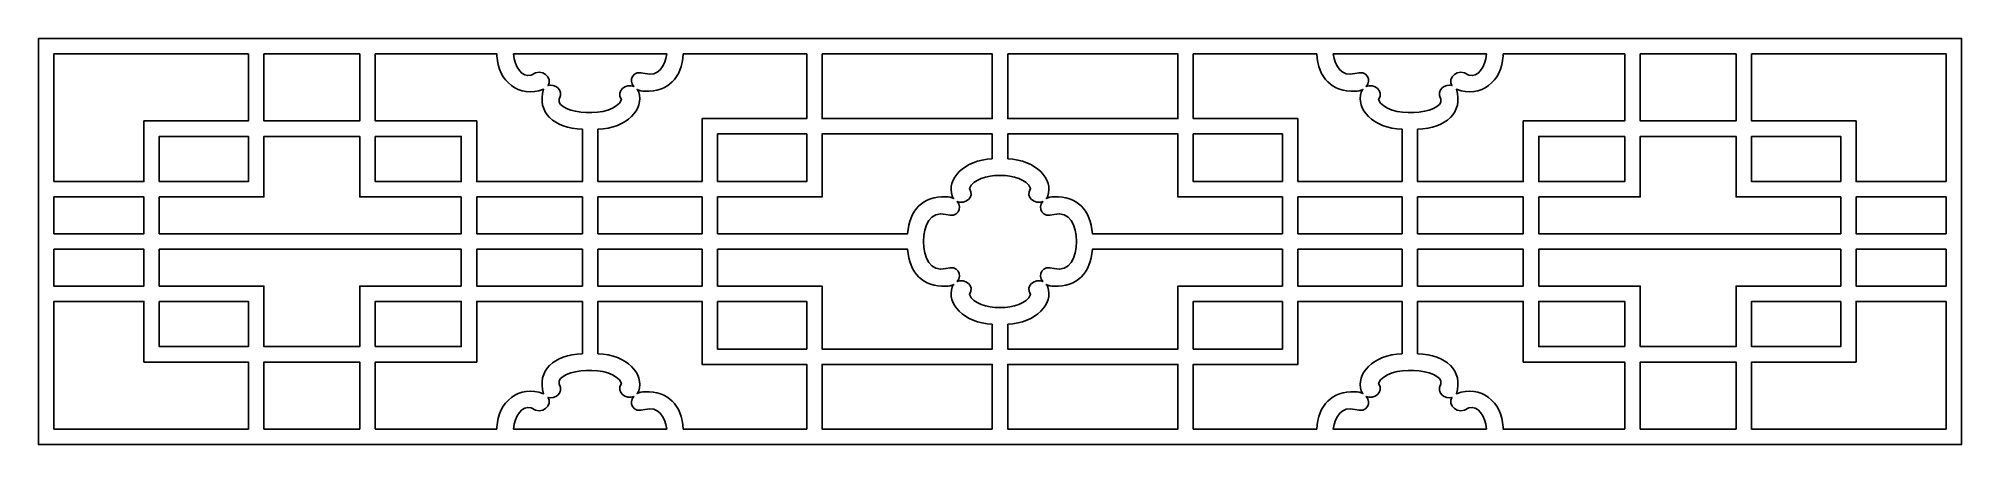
# Model space of a CAD drawing. Header units: centimetres. Extents: x -19.6 to 14.8, y 4.3 to 11.5.
import ezdxf

# ---------------------------------------------------------------- set-up
doc = ezdxf.new("R2010")
doc.units = ezdxf.units.CM
doc.header["$MEASUREMENT"] = 0
doc.layers.add('layer 1', color=7, linetype='Continuous')

msp = doc.modelspace()

# ---------------------------------------------------------------- linework, layer by layer
at = {"layer": 'layer 1', "color": 242}
for points, knots in [([(-19.58978, 11.54869), (-19.58978, 11.54869), (14.75884, 11.54869), (14.75884, 11.54869), (14.75884, 11.54869), (14.75884, 11.54869), (14.75884, 4.29323), (14.75884, 4.29323), (14.75884, 4.29323), (14.75884, 4.29323), (-19.58978, 4.29323), (-19.58978, 4.29323), (-19.58978, 4.29323), (-19.58978, 4.29323), (-19.58978, 11.54869), (-19.58978, 11.54869)], [0, 0, 0, 0, 0.2, 0.2, 0.2, 0.2, 0.4, 0.4, 0.4, 0.4, 0.6, 0.6, 0.6, 0.6, 1, 1, 1, 1]), ([(-19.31425, 8.99175), (-19.31425, 8.99175), (-17.70684, 8.99175), (-17.70684, 8.99175), (-17.70684, 8.99175), (-17.70684, 8.99175), (-17.70684, 10.07442), (-17.70684, 10.07442), (-17.70684, 10.07442), (-17.70684, 10.07442), (-15.83892, 10.07442), (-15.83892, 10.07442), (-15.83892, 10.07442), (-15.83892, 10.07442), (-15.83892, 11.27317), (-15.83892, 11.27317), (-15.83892, 11.27317), (-15.83892, 11.27317), (-19.31425, 11.27317), (-19.31425, 11.27317), (-19.31425, 11.27317), (-19.31425, 11.27317), (-19.31425, 8.99175), (-19.31425, 8.99175)], [0, 0, 0, 0, 0.14285714, 0.14285714, 0.14285714, 0.14285714, 0.28571429, 0.28571429, 0.28571429, 0.28571429, 0.42857143, 0.42857143, 0.42857143, 0.42857143, 0.57142857, 0.57142857, 0.57142857, 0.57142857, 0.71428571, 0.71428571, 0.71428571, 0.71428571, 1, 1, 1, 1]), ([(-15.5634, 11.27317), (-15.5634, 11.27317), (-15.5634, 10.07442), (-15.5634, 10.07442), (-15.5634, 10.07442), (-15.5634, 10.07442), (-13.85073, 10.07442), (-13.85073, 10.07442), (-13.85073, 10.07442), (-13.85073, 10.07442), (-13.85073, 11.27317), (-13.85073, 11.27317), (-13.85073, 11.27317), (-13.85073, 11.27317), (-15.5634, 11.27317), (-15.5634, 11.27317)], [0, 0, 0, 0, 0.2, 0.2, 0.2, 0.2, 0.4, 0.4, 0.4, 0.4, 0.6, 0.6, 0.6, 0.6, 1, 1, 1, 1]), ([(-13.57521, 11.27317), (-13.57521, 11.27317), (-13.57521, 10.07442), (-13.57521, 10.07442), (-13.57521, 10.07442), (-13.57521, 10.07442), (-11.76184, 10.07442), (-11.76184, 10.07442), (-11.76184, 10.07442), (-11.76184, 10.07442), (-11.76184, 8.99175), (-11.76184, 8.99175), (-11.76184, 8.99175), (-11.76184, 8.99175), (-9.87361, 8.99175), (-9.87361, 8.99175), (-9.87361, 8.99175), (-9.87361, 8.99175), (-9.87361, 9.92557), (-9.87361, 9.92557), (-9.87361, 9.92557), (-9.87361, 9.92557), (-9.87866, 9.92557), (-9.87866, 9.92557), (-9.87866, 9.92557), (-10.38105, 9.94135), (-10.69407, 10.23108), (-10.56858, 10.63986), (-10.56858, 10.63986), (-11.00707, 10.47284), (-11.38421, 10.78653), (-11.40093, 11.23872), (-11.40093, 11.23872), (-11.40093, 11.23872), (-11.40093, 11.27317), (-11.40093, 11.27317), (-11.40093, 11.27317), (-11.40093, 11.27317), (-13.57521, 11.27317), (-13.57521, 11.27317)], [0, 0, 0, 0, 0.09090909, 0.09090909, 0.09090909, 0.09090909, 0.18181818, 0.18181818, 0.18181818, 0.18181818, 0.27272727, 0.27272727, 0.27272727, 0.27272727, 0.36363636, 0.36363636, 0.36363636, 0.36363636, 0.45454545, 0.45454545, 0.45454545, 0.45454545, 0.54545455, 0.54545455, 0.54545455, 0.54545455, 0.63636364, 0.63636364, 0.63636364, 0.63636364, 0.72727273, 0.72727273, 0.72727273, 0.72727273, 0.81818182, 0.81818182, 0.81818182, 0.81818182, 1, 1, 1, 1]), ([(-11.10574, 11.27317), (-11.07433, 11.03801), (-10.95976, 10.83882), (-10.78712, 10.89291), (-10.78712, 10.89291), (-10.58913, 11.03789), (-10.40258, 10.83815), (-10.48696, 10.7061), (-10.48696, 10.7061), (-10.37396, 10.73336), (-10.19958, 10.6535), (-10.29072, 10.46159), (-10.29072, 10.46159), (-10.33962, 10.19184), (-9.32262, 10.09919), (-9.17693, 10.45549), (-9.17693, 10.45549), (-9.28301, 10.61692), (-9.09285, 10.75088), (-8.95806, 10.68765), (-8.95806, 10.68765), (-9.05676, 10.80405), (-8.97596, 10.99372), (-8.75359, 10.92096), (-8.75359, 10.92096), (-8.51969, 10.85965), (-8.39854, 11.04537), (-8.36622, 11.27317), (-8.36622, 11.27317), (-8.36622, 11.27317), (-11.10574, 11.27317), (-11.10574, 11.27317)], [0, 0, 0, 0, 0.11111111, 0.11111111, 0.11111111, 0.11111111, 0.22222222, 0.22222222, 0.22222222, 0.22222222, 0.33333333, 0.33333333, 0.33333333, 0.33333333, 0.44444444, 0.44444444, 0.44444444, 0.44444444, 0.55555556, 0.55555556, 0.55555556, 0.55555556, 0.66666667, 0.66666667, 0.66666667, 0.66666667, 0.77777778, 0.77777778, 0.77777778, 0.77777778, 1, 1, 1, 1]), ([(-8.07171, 11.27317), (-8.09483, 10.83669), (-8.35134, 10.59468), (-8.75359, 10.60465), (-8.75359, 10.60465), (-8.81217, 10.60596), (-8.85979, 10.61887), (-8.89699, 10.63891), (-8.89699, 10.63891), (-8.88597, 10.62512), (-8.87615, 10.60895), (-8.86796, 10.59014), (-8.86796, 10.59014), (-8.7642, 10.29593), (-9.07555, 9.94114), (-9.59808, 9.92575), (-9.59808, 9.92575), (-9.59808, 9.92575), (-9.59808, 8.99175), (-9.59808, 8.99175), (-9.59808, 8.99175), (-9.59808, 8.99175), (-7.7363, 8.99175), (-7.7363, 8.99175), (-7.7363, 8.99175), (-7.7363, 8.99175), (-7.7363, 10.11832), (-7.7363, 10.11832), (-7.7363, 10.11832), (-7.7363, 10.11832), (-5.86838, 10.11832), (-5.86838, 10.11832), (-5.86838, 10.11832), (-5.86838, 10.11832), (-5.86838, 11.27317), (-5.86838, 11.27317), (-5.86838, 11.27317), (-5.86838, 11.27317), (-8.07171, 11.27317), (-8.07171, 11.27317)], [0, 0, 0, 0, 0.09090909, 0.09090909, 0.09090909, 0.09090909, 0.18181818, 0.18181818, 0.18181818, 0.18181818, 0.27272727, 0.27272727, 0.27272727, 0.27272727, 0.36363636, 0.36363636, 0.36363636, 0.36363636, 0.45454545, 0.45454545, 0.45454545, 0.45454545, 0.54545455, 0.54545455, 0.54545455, 0.54545455, 0.63636364, 0.63636364, 0.63636364, 0.63636364, 0.72727273, 0.72727273, 0.72727273, 0.72727273, 0.81818182, 0.81818182, 0.81818182, 0.81818182, 1, 1, 1, 1]), ([(-5.59286, 11.27317), (-5.59286, 11.27317), (-5.59286, 10.11832), (-5.59286, 10.11832), (-5.59286, 10.11832), (-5.59286, 10.11832), (-2.55323, 10.11832), (-2.55323, 10.11832), (-2.55323, 10.11832), (-2.55323, 10.11832), (-2.55323, 11.27317), (-2.55323, 11.27317), (-2.55323, 11.27317), (-2.55323, 11.27317), (-5.59286, 11.27317), (-5.59286, 11.27317)], [0, 0, 0, 0, 0.2, 0.2, 0.2, 0.2, 0.4, 0.4, 0.4, 0.4, 0.6, 0.6, 0.6, 0.6, 1, 1, 1, 1]), ([(-2.2777, 11.27317), (-2.2777, 11.27317), (-2.2777, 10.11832), (-2.2777, 10.11832), (-2.2777, 10.11832), (-2.2777, 10.11832), (0.76193, 10.11832), (0.76193, 10.11832), (0.76193, 10.11832), (0.76193, 10.11832), (0.76193, 11.27317), (0.76193, 11.27317), (0.76193, 11.27317), (0.76193, 11.27317), (-2.2777, 11.27317), (-2.2777, 11.27317)], [0, 0, 0, 0, 0.2, 0.2, 0.2, 0.2, 0.4, 0.4, 0.4, 0.4, 0.6, 0.6, 0.6, 0.6, 1, 1, 1, 1]), ([(1.03745, 11.27317), (1.03745, 11.27317), (1.03745, 10.11832), (1.03745, 10.11832), (1.03745, 10.11832), (1.03745, 10.11832), (2.90537, 10.11832), (2.90537, 10.11832), (2.90537, 10.11832), (2.90537, 10.11832), (2.90537, 8.99175), (2.90537, 8.99175), (2.90537, 8.99175), (2.90537, 8.99175), (4.76715, 8.99175), (4.76715, 8.99175), (4.76715, 8.99175), (4.76715, 8.99175), (4.76715, 9.92575), (4.76715, 9.92575), (4.76715, 9.92575), (4.24462, 9.94114), (3.93326, 10.29593), (4.03702, 10.59014), (4.03702, 10.59014), (4.04522, 10.60895), (4.05504, 10.62512), (4.06606, 10.63891), (4.06606, 10.63891), (4.02886, 10.61887), (3.98124, 10.60596), (3.92266, 10.60465), (3.92266, 10.60465), (3.52041, 10.59468), (3.26389, 10.83669), (3.24077, 11.27317), (3.24077, 11.27317), (3.24077, 11.27317), (1.03745, 11.27317), (1.03745, 11.27317)], [0, 0, 0, 0, 0.09090909, 0.09090909, 0.09090909, 0.09090909, 0.18181818, 0.18181818, 0.18181818, 0.18181818, 0.27272727, 0.27272727, 0.27272727, 0.27272727, 0.36363636, 0.36363636, 0.36363636, 0.36363636, 0.45454545, 0.45454545, 0.45454545, 0.45454545, 0.54545455, 0.54545455, 0.54545455, 0.54545455, 0.63636364, 0.63636364, 0.63636364, 0.63636364, 0.72727273, 0.72727273, 0.72727273, 0.72727273, 0.81818182, 0.81818182, 0.81818182, 0.81818182, 1, 1, 1, 1]), ([(3.53528, 11.27317), (3.5676, 11.04537), (3.68876, 10.85965), (3.92266, 10.92096), (3.92266, 10.92096), (4.14503, 10.99372), (4.22583, 10.80405), (4.12713, 10.68765), (4.12713, 10.68765), (4.26192, 10.75088), (4.45207, 10.61692), (4.346, 10.45549), (4.346, 10.45549), (4.49168, 10.09919), (5.50869, 10.19184), (5.45979, 10.46159), (5.45979, 10.46159), (5.36865, 10.6535), (5.54303, 10.73336), (5.65602, 10.7061), (5.65602, 10.7061), (5.57165, 10.83815), (5.7582, 11.03789), (5.95619, 10.89291), (5.95619, 10.89291), (6.12883, 10.83882), (6.24339, 11.03801), (6.2748, 11.27317), (6.2748, 11.27317), (6.2748, 11.27317), (3.53528, 11.27317), (3.53528, 11.27317)], [0, 0, 0, 0, 0.11111111, 0.11111111, 0.11111111, 0.11111111, 0.22222222, 0.22222222, 0.22222222, 0.22222222, 0.33333333, 0.33333333, 0.33333333, 0.33333333, 0.44444444, 0.44444444, 0.44444444, 0.44444444, 0.55555556, 0.55555556, 0.55555556, 0.55555556, 0.66666667, 0.66666667, 0.66666667, 0.66666667, 0.77777778, 0.77777778, 0.77777778, 0.77777778, 1, 1, 1, 1]), ([(6.57, 11.27317), (6.57, 11.27317), (6.57, 11.23872), (6.57, 11.23872), (6.57, 11.23872), (6.55327, 10.78653), (6.17613, 10.47284), (5.73765, 10.63986), (5.73765, 10.63986), (5.86313, 10.23108), (5.55012, 9.94135), (5.04773, 9.92557), (5.04773, 9.92557), (5.04773, 9.92557), (5.04268, 9.92557), (5.04268, 9.92557), (5.04268, 9.92557), (5.04268, 9.92557), (5.04268, 8.99175), (5.04268, 8.99175), (5.04268, 8.99175), (5.04268, 8.99175), (6.9309, 8.99175), (6.9309, 8.99175), (6.9309, 8.99175), (6.9309, 8.99175), (6.9309, 10.07442), (6.9309, 10.07442), (6.9309, 10.07442), (6.9309, 10.07442), (8.74427, 10.07442), (8.74427, 10.07442), (8.74427, 10.07442), (8.74427, 10.07442), (8.74427, 11.27317), (8.74427, 11.27317), (8.74427, 11.27317), (8.74427, 11.27317), (6.57, 11.27317), (6.57, 11.27317)], [0, 0, 0, 0, 0.09090909, 0.09090909, 0.09090909, 0.09090909, 0.18181818, 0.18181818, 0.18181818, 0.18181818, 0.27272727, 0.27272727, 0.27272727, 0.27272727, 0.36363636, 0.36363636, 0.36363636, 0.36363636, 0.45454545, 0.45454545, 0.45454545, 0.45454545, 0.54545455, 0.54545455, 0.54545455, 0.54545455, 0.63636364, 0.63636364, 0.63636364, 0.63636364, 0.72727273, 0.72727273, 0.72727273, 0.72727273, 0.81818182, 0.81818182, 0.81818182, 0.81818182, 1, 1, 1, 1]), ([(9.0198, 11.27317), (9.0198, 11.27317), (9.0198, 10.07442), (9.0198, 10.07442), (9.0198, 10.07442), (9.0198, 10.07442), (10.73247, 10.07442), (10.73247, 10.07442), (10.73247, 10.07442), (10.73247, 10.07442), (10.73247, 11.27317), (10.73247, 11.27317), (10.73247, 11.27317), (10.73247, 11.27317), (9.0198, 11.27317), (9.0198, 11.27317)], [0, 0, 0, 0, 0.2, 0.2, 0.2, 0.2, 0.4, 0.4, 0.4, 0.4, 0.6, 0.6, 0.6, 0.6, 1, 1, 1, 1]), ([(11.00799, 11.27317), (11.00799, 11.27317), (11.00799, 10.07442), (11.00799, 10.07442), (11.00799, 10.07442), (11.00799, 10.07442), (12.87591, 10.07442), (12.87591, 10.07442), (12.87591, 10.07442), (12.87591, 10.07442), (12.87591, 8.99175), (12.87591, 8.99175), (12.87591, 8.99175), (12.87591, 8.99175), (14.48332, 8.99175), (14.48332, 8.99175), (14.48332, 8.99175), (14.48332, 8.99175), (14.48332, 11.27317), (14.48332, 11.27317), (14.48332, 11.27317), (14.48332, 11.27317), (11.00799, 11.27317), (11.00799, 11.27317)], [0, 0, 0, 0, 0.14285714, 0.14285714, 0.14285714, 0.14285714, 0.28571429, 0.28571429, 0.28571429, 0.28571429, 0.42857143, 0.42857143, 0.42857143, 0.42857143, 0.57142857, 0.57142857, 0.57142857, 0.57142857, 0.71428571, 0.71428571, 0.71428571, 0.71428571, 1, 1, 1, 1]), ([(-12.03736, 8.71623), (-12.03736, 8.71623), (-13.85073, 8.71623), (-13.85073, 8.71623), (-13.85073, 8.71623), (-13.85073, 8.71623), (-13.85073, 9.7989), (-13.85073, 9.7989), (-13.85073, 9.7989), (-13.85073, 9.7989), (-15.5634, 9.7989), (-15.5634, 9.7989), (-15.5634, 9.7989), (-15.5634, 9.7989), (-15.5634, 8.71623), (-15.5634, 8.71623), (-15.5634, 8.71623), (-15.5634, 8.71623), (-17.43132, 8.71623), (-17.43132, 8.71623), (-17.43132, 8.71623), (-17.43132, 8.71623), (-17.43132, 8.05872), (-17.43132, 8.05872), (-17.43132, 8.05872), (-17.43132, 8.05872), (-12.03736, 8.05872), (-12.03736, 8.05872), (-12.03736, 8.05872), (-12.03736, 8.05872), (-12.03736, 8.71623), (-12.03736, 8.71623)], [0, 0, 0, 0, 0.11111111, 0.11111111, 0.11111111, 0.11111111, 0.22222222, 0.22222222, 0.22222222, 0.22222222, 0.33333333, 0.33333333, 0.33333333, 0.33333333, 0.44444444, 0.44444444, 0.44444444, 0.44444444, 0.55555556, 0.55555556, 0.55555556, 0.55555556, 0.66666667, 0.66666667, 0.66666667, 0.66666667, 0.77777778, 0.77777778, 0.77777778, 0.77777778, 1, 1, 1, 1]), ([(-17.43132, 8.99175), (-17.43132, 8.99175), (-15.83892, 8.99175), (-15.83892, 8.99175), (-15.83892, 8.99175), (-15.83892, 8.99175), (-15.83892, 9.7989), (-15.83892, 9.7989), (-15.83892, 9.7989), (-15.83892, 9.7989), (-17.43132, 9.7989), (-17.43132, 9.7989), (-17.43132, 9.7989), (-17.43132, 9.7989), (-17.43132, 8.99175), (-17.43132, 8.99175)], [0, 0, 0, 0, 0.2, 0.2, 0.2, 0.2, 0.4, 0.4, 0.4, 0.4, 0.6, 0.6, 0.6, 0.6, 1, 1, 1, 1]), ([(-13.57521, 9.7989), (-13.57521, 9.7989), (-13.57521, 8.99175), (-13.57521, 8.99175), (-13.57521, 8.99175), (-13.57521, 8.99175), (-12.03736, 8.99175), (-12.03736, 8.99175), (-12.03736, 8.99175), (-12.03736, 8.99175), (-12.03736, 9.7989), (-12.03736, 9.7989), (-12.03736, 9.7989), (-12.03736, 9.7989), (-13.57521, 9.7989), (-13.57521, 9.7989)], [0, 0, 0, 0, 0.2, 0.2, 0.2, 0.2, 0.4, 0.4, 0.4, 0.4, 0.6, 0.6, 0.6, 0.6, 1, 1, 1, 1]), ([(-2.55323, 9.39913), (-2.55323, 9.39913), (-2.55323, 9.84279), (-2.55323, 9.84279), (-2.55323, 9.84279), (-2.55323, 9.84279), (-5.59286, 9.84279), (-5.59286, 9.84279), (-5.59286, 9.84279), (-5.59286, 9.84279), (-5.59286, 8.71623), (-5.59286, 8.71623), (-5.59286, 8.71623), (-5.59286, 8.71623), (-7.46078, 8.71623), (-7.46078, 8.71623), (-7.46078, 8.71623), (-7.46078, 8.71623), (-7.46078, 8.05872), (-7.46078, 8.05872), (-7.46078, 8.05872), (-7.46078, 8.05872), (-4.06553, 8.05872), (-4.06553, 8.05872), (-4.06553, 8.05872), (-4.0402, 8.49106), (-3.78427, 8.73064), (-3.38405, 8.72071), (-3.38405, 8.72071), (-3.32547, 8.71941), (-3.27785, 8.70648), (-3.24064, 8.68645), (-3.24064, 8.68645), (-3.25166, 8.70025), (-3.26148, 8.71642), (-3.26968, 8.73522), (-3.26968, 8.73522), (-3.37253, 9.02687), (-3.0675, 9.37801), (-2.55323, 9.39913)], [0, 0, 0, 0, 0.09090909, 0.09090909, 0.09090909, 0.09090909, 0.18181818, 0.18181818, 0.18181818, 0.18181818, 0.27272727, 0.27272727, 0.27272727, 0.27272727, 0.36363636, 0.36363636, 0.36363636, 0.36363636, 0.45454545, 0.45454545, 0.45454545, 0.45454545, 0.54545455, 0.54545455, 0.54545455, 0.54545455, 0.63636364, 0.63636364, 0.63636364, 0.63636364, 0.72727273, 0.72727273, 0.72727273, 0.72727273, 0.81818182, 0.81818182, 0.81818182, 0.81818182, 1, 1, 1, 1]), ([(-7.46078, 8.99175), (-7.46078, 8.99175), (-5.86838, 8.99175), (-5.86838, 8.99175), (-5.86838, 8.99175), (-5.86838, 8.99175), (-5.86838, 9.84279), (-5.86838, 9.84279), (-5.86838, 9.84279), (-5.86838, 9.84279), (-7.46078, 9.84279), (-7.46078, 9.84279), (-7.46078, 9.84279), (-7.46078, 9.84279), (-7.46078, 8.99175), (-7.46078, 8.99175)], [0, 0, 0, 0, 0.2, 0.2, 0.2, 0.2, 0.4, 0.4, 0.4, 0.4, 0.6, 0.6, 0.6, 0.6, 1, 1, 1, 1]), ([(-2.2777, 9.39913), (-2.2777, 9.39913), (-2.2777, 9.84279), (-2.2777, 9.84279), (-2.2777, 9.84279), (-2.2777, 9.84279), (0.76193, 9.84279), (0.76193, 9.84279), (0.76193, 9.84279), (0.76193, 9.84279), (0.76193, 8.71623), (0.76193, 8.71623), (0.76193, 8.71623), (0.76193, 8.71623), (2.62984, 8.71623), (2.62984, 8.71623), (2.62984, 8.71623), (2.62984, 8.71623), (2.62984, 8.05872), (2.62984, 8.05872), (2.62984, 8.05872), (2.62984, 8.05872), (-0.7654, 8.05872), (-0.7654, 8.05872), (-0.7654, 8.05872), (-0.79074, 8.49106), (-1.04666, 8.73064), (-1.44689, 8.72071), (-1.44689, 8.72071), (-1.50547, 8.71941), (-1.55308, 8.70648), (-1.59029, 8.68645), (-1.59029, 8.68645), (-1.57928, 8.70025), (-1.56945, 8.71642), (-1.56125, 8.73522), (-1.56125, 8.73522), (-1.4584, 9.02687), (-1.76343, 9.37801), (-2.2777, 9.39913)], [0, 0, 0, 0, 0.09090909, 0.09090909, 0.09090909, 0.09090909, 0.18181818, 0.18181818, 0.18181818, 0.18181818, 0.27272727, 0.27272727, 0.27272727, 0.27272727, 0.36363636, 0.36363636, 0.36363636, 0.36363636, 0.45454545, 0.45454545, 0.45454545, 0.45454545, 0.54545455, 0.54545455, 0.54545455, 0.54545455, 0.63636364, 0.63636364, 0.63636364, 0.63636364, 0.72727273, 0.72727273, 0.72727273, 0.72727273, 0.81818182, 0.81818182, 0.81818182, 0.81818182, 1, 1, 1, 1]), ([(2.62984, 8.99175), (2.62984, 8.99175), (1.03745, 8.99175), (1.03745, 8.99175), (1.03745, 8.99175), (1.03745, 8.99175), (1.03745, 9.84279), (1.03745, 9.84279), (1.03745, 9.84279), (1.03745, 9.84279), (2.62984, 9.84279), (2.62984, 9.84279), (2.62984, 9.84279), (2.62984, 9.84279), (2.62984, 8.99175), (2.62984, 8.99175)], [0, 0, 0, 0, 0.2, 0.2, 0.2, 0.2, 0.4, 0.4, 0.4, 0.4, 0.6, 0.6, 0.6, 0.6, 1, 1, 1, 1]), ([(7.20643, 8.71623), (7.20643, 8.71623), (9.0198, 8.71623), (9.0198, 8.71623), (9.0198, 8.71623), (9.0198, 8.71623), (9.0198, 9.7989), (9.0198, 9.7989), (9.0198, 9.7989), (9.0198, 9.7989), (10.73247, 9.7989), (10.73247, 9.7989), (10.73247, 9.7989), (10.73247, 9.7989), (10.73247, 8.71623), (10.73247, 8.71623), (10.73247, 8.71623), (10.73247, 8.71623), (12.60039, 8.71623), (12.60039, 8.71623), (12.60039, 8.71623), (12.60039, 8.71623), (12.60039, 8.05872), (12.60039, 8.05872), (12.60039, 8.05872), (12.60039, 8.05872), (7.20643, 8.05872), (7.20643, 8.05872), (7.20643, 8.05872), (7.20643, 8.05872), (7.20643, 8.71623), (7.20643, 8.71623)], [0, 0, 0, 0, 0.11111111, 0.11111111, 0.11111111, 0.11111111, 0.22222222, 0.22222222, 0.22222222, 0.22222222, 0.33333333, 0.33333333, 0.33333333, 0.33333333, 0.44444444, 0.44444444, 0.44444444, 0.44444444, 0.55555556, 0.55555556, 0.55555556, 0.55555556, 0.66666667, 0.66666667, 0.66666667, 0.66666667, 0.77777778, 0.77777778, 0.77777778, 0.77777778, 1, 1, 1, 1]), ([(8.74427, 9.7989), (8.74427, 9.7989), (8.74427, 8.99175), (8.74427, 8.99175), (8.74427, 8.99175), (8.74427, 8.99175), (7.20643, 8.99175), (7.20643, 8.99175), (7.20643, 8.99175), (7.20643, 8.99175), (7.20643, 9.7989), (7.20643, 9.7989), (7.20643, 9.7989), (7.20643, 9.7989), (8.74427, 9.7989), (8.74427, 9.7989)], [0, 0, 0, 0, 0.2, 0.2, 0.2, 0.2, 0.4, 0.4, 0.4, 0.4, 0.6, 0.6, 0.6, 0.6, 1, 1, 1, 1]), ([(12.60039, 8.99175), (12.60039, 8.99175), (11.00799, 8.99175), (11.00799, 8.99175), (11.00799, 8.99175), (11.00799, 8.99175), (11.00799, 9.7989), (11.00799, 9.7989), (11.00799, 9.7989), (11.00799, 9.7989), (12.60039, 9.7989), (12.60039, 9.7989), (12.60039, 9.7989), (12.60039, 9.7989), (12.60039, 8.99175), (12.60039, 8.99175)], [0, 0, 0, 0, 0.2, 0.2, 0.2, 0.2, 0.4, 0.4, 0.4, 0.4, 0.6, 0.6, 0.6, 0.6, 1, 1, 1, 1]), ([(-2.41547, 9.10279), (-2.65596, 9.09876), (-2.89553, 9.02928), (-2.9607, 8.86987), (-2.9607, 8.86987), (-2.85463, 8.70844), (-3.04479, 8.57447), (-3.17957, 8.63771), (-3.17957, 8.63771), (-3.08087, 8.52131), (-3.16167, 8.33165), (-3.38405, 8.4044), (-3.38405, 8.4044), (-3.6618, 8.47722), (-3.78063, 8.20165), (-3.78043, 7.92096), (-3.78043, 7.92096), (-3.78063, 7.64027), (-3.6618, 7.3647), (-3.38405, 7.43752), (-3.38405, 7.43752), (-3.16167, 7.51027), (-3.08087, 7.32061), (-3.17957, 7.20421), (-3.17957, 7.20421), (-3.04479, 7.26745), (-2.85463, 7.13348), (-2.9607, 6.97205), (-2.9607, 6.97205), (-2.89553, 6.81265), (-2.65596, 6.74316), (-2.41547, 6.73913), (-2.41547, 6.73913), (-2.17497, 6.74316), (-1.93541, 6.81265), (-1.87023, 6.97205), (-1.87023, 6.97205), (-1.9763, 7.13348), (-1.78615, 7.26745), (-1.65136, 7.20421), (-1.65136, 7.20421), (-1.75007, 7.32061), (-1.66926, 7.51027), (-1.44689, 7.43752), (-1.44689, 7.43752), (-1.16913, 7.3647), (-1.05031, 7.64027), (-1.0505, 7.92096), (-1.0505, 7.92096), (-1.05031, 8.20165), (-1.16913, 8.47722), (-1.44689, 8.4044), (-1.44689, 8.4044), (-1.66926, 8.33165), (-1.75007, 8.52131), (-1.65136, 8.63771), (-1.65136, 8.63771), (-1.78615, 8.57447), (-1.9763, 8.70844), (-1.87023, 8.86987), (-1.87023, 8.86987), (-1.93541, 9.02928), (-2.17497, 9.09876), (-2.41547, 9.10279)], [0, 0, 0, 0, 0.05882353, 0.05882353, 0.05882353, 0.05882353, 0.11764706, 0.11764706, 0.11764706, 0.11764706, 0.17647059, 0.17647059, 0.17647059, 0.17647059, 0.23529412, 0.23529412, 0.23529412, 0.23529412, 0.29411765, 0.29411765, 0.29411765, 0.29411765, 0.35294118, 0.35294118, 0.35294118, 0.35294118, 0.41176471, 0.41176471, 0.41176471, 0.41176471, 0.47058824, 0.47058824, 0.47058824, 0.47058824, 0.52941176, 0.52941176, 0.52941176, 0.52941176, 0.58823529, 0.58823529, 0.58823529, 0.58823529, 0.64705882, 0.64705882, 0.64705882, 0.64705882, 0.70588235, 0.70588235, 0.70588235, 0.70588235, 0.76470588, 0.76470588, 0.76470588, 0.76470588, 0.82352941, 0.82352941, 0.82352941, 0.82352941, 0.88235294, 0.88235294, 0.88235294, 0.88235294, 1, 1, 1, 1]), ([(-19.31425, 8.05872), (-19.31425, 8.05872), (-17.70684, 8.05872), (-17.70684, 8.05872), (-17.70684, 8.05872), (-17.70684, 8.05872), (-17.70684, 8.71623), (-17.70684, 8.71623), (-17.70684, 8.71623), (-17.70684, 8.71623), (-19.31425, 8.71623), (-19.31425, 8.71623), (-19.31425, 8.71623), (-19.31425, 8.71623), (-19.31425, 8.05872), (-19.31425, 8.05872)], [0, 0, 0, 0, 0.2, 0.2, 0.2, 0.2, 0.4, 0.4, 0.4, 0.4, 0.6, 0.6, 0.6, 0.6, 1, 1, 1, 1]), ([(-9.87361, 8.05872), (-9.87361, 8.05872), (-9.87361, 8.71623), (-9.87361, 8.71623), (-9.87361, 8.71623), (-9.87361, 8.71623), (-11.76184, 8.71623), (-11.76184, 8.71623), (-11.76184, 8.71623), (-11.76184, 8.71623), (-11.76184, 8.05872), (-11.76184, 8.05872), (-11.76184, 8.05872), (-11.76184, 8.05872), (-9.87361, 8.05872), (-9.87361, 8.05872)], [0, 0, 0, 0, 0.2, 0.2, 0.2, 0.2, 0.4, 0.4, 0.4, 0.4, 0.6, 0.6, 0.6, 0.6, 1, 1, 1, 1]), ([(-9.59808, 8.71623), (-9.59808, 8.71623), (-9.59808, 8.05872), (-9.59808, 8.05872), (-9.59808, 8.05872), (-9.59808, 8.05872), (-7.7363, 8.05872), (-7.7363, 8.05872), (-7.7363, 8.05872), (-7.7363, 8.05872), (-7.7363, 8.71623), (-7.7363, 8.71623), (-7.7363, 8.71623), (-7.7363, 8.71623), (-9.59808, 8.71623), (-9.59808, 8.71623)], [0, 0, 0, 0, 0.2, 0.2, 0.2, 0.2, 0.4, 0.4, 0.4, 0.4, 0.6, 0.6, 0.6, 0.6, 1, 1, 1, 1]), ([(4.76715, 8.71623), (4.76715, 8.71623), (4.76715, 8.05872), (4.76715, 8.05872), (4.76715, 8.05872), (4.76715, 8.05872), (2.90537, 8.05872), (2.90537, 8.05872), (2.90537, 8.05872), (2.90537, 8.05872), (2.90537, 8.71623), (2.90537, 8.71623), (2.90537, 8.71623), (2.90537, 8.71623), (4.76715, 8.71623), (4.76715, 8.71623)], [0, 0, 0, 0, 0.2, 0.2, 0.2, 0.2, 0.4, 0.4, 0.4, 0.4, 0.6, 0.6, 0.6, 0.6, 1, 1, 1, 1]), ([(5.04268, 8.05872), (5.04268, 8.05872), (5.04268, 8.71623), (5.04268, 8.71623), (5.04268, 8.71623), (5.04268, 8.71623), (6.9309, 8.71623), (6.9309, 8.71623), (6.9309, 8.71623), (6.9309, 8.71623), (6.9309, 8.05872), (6.9309, 8.05872), (6.9309, 8.05872), (6.9309, 8.05872), (5.04268, 8.05872), (5.04268, 8.05872)], [0, 0, 0, 0, 0.2, 0.2, 0.2, 0.2, 0.4, 0.4, 0.4, 0.4, 0.6, 0.6, 0.6, 0.6, 1, 1, 1, 1]), ([(14.48332, 8.71623), (14.48332, 8.71623), (12.87591, 8.71623), (12.87591, 8.71623), (12.87591, 8.71623), (12.87591, 8.71623), (12.87591, 8.05872), (12.87591, 8.05872), (12.87591, 8.05872), (12.87591, 8.05872), (14.48332, 8.05872), (14.48332, 8.05872), (14.48332, 8.05872), (14.48332, 8.05872), (14.48332, 8.71623), (14.48332, 8.71623)], [0, 0, 0, 0, 0.2, 0.2, 0.2, 0.2, 0.4, 0.4, 0.4, 0.4, 0.6, 0.6, 0.6, 0.6, 1, 1, 1, 1]), ([(-19.31425, 7.12569), (-19.31425, 7.12569), (-17.70684, 7.12569), (-17.70684, 7.12569), (-17.70684, 7.12569), (-17.70684, 7.12569), (-17.70684, 7.7832), (-17.70684, 7.7832), (-17.70684, 7.7832), (-17.70684, 7.7832), (-19.31425, 7.7832), (-19.31425, 7.7832), (-19.31425, 7.7832), (-19.31425, 7.7832), (-19.31425, 7.12569), (-19.31425, 7.12569)], [0, 0, 0, 0, 0.2, 0.2, 0.2, 0.2, 0.4, 0.4, 0.4, 0.4, 0.6, 0.6, 0.6, 0.6, 1, 1, 1, 1]), ([(-12.03736, 7.12569), (-12.03736, 7.12569), (-13.85073, 7.12569), (-13.85073, 7.12569), (-13.85073, 7.12569), (-13.85073, 7.12569), (-13.85073, 6.04302), (-13.85073, 6.04302), (-13.85073, 6.04302), (-13.85073, 6.04302), (-15.5634, 6.04302), (-15.5634, 6.04302), (-15.5634, 6.04302), (-15.5634, 6.04302), (-15.5634, 7.12569), (-15.5634, 7.12569), (-15.5634, 7.12569), (-15.5634, 7.12569), (-17.43132, 7.12569), (-17.43132, 7.12569), (-17.43132, 7.12569), (-17.43132, 7.12569), (-17.43132, 7.7832), (-17.43132, 7.7832), (-17.43132, 7.7832), (-17.43132, 7.7832), (-12.03736, 7.7832), (-12.03736, 7.7832), (-12.03736, 7.7832), (-12.03736, 7.7832), (-12.03736, 7.12569), (-12.03736, 7.12569)], [0, 0, 0, 0, 0.11111111, 0.11111111, 0.11111111, 0.11111111, 0.22222222, 0.22222222, 0.22222222, 0.22222222, 0.33333333, 0.33333333, 0.33333333, 0.33333333, 0.44444444, 0.44444444, 0.44444444, 0.44444444, 0.55555556, 0.55555556, 0.55555556, 0.55555556, 0.66666667, 0.66666667, 0.66666667, 0.66666667, 0.77777778, 0.77777778, 0.77777778, 0.77777778, 1, 1, 1, 1]), ([(-9.87361, 7.7832), (-9.87361, 7.7832), (-9.87361, 7.12569), (-9.87361, 7.12569), (-9.87361, 7.12569), (-9.87361, 7.12569), (-11.76184, 7.12569), (-11.76184, 7.12569), (-11.76184, 7.12569), (-11.76184, 7.12569), (-11.76184, 7.7832), (-11.76184, 7.7832), (-11.76184, 7.7832), (-11.76184, 7.7832), (-9.87361, 7.7832), (-9.87361, 7.7832)], [0, 0, 0, 0, 0.2, 0.2, 0.2, 0.2, 0.4, 0.4, 0.4, 0.4, 0.6, 0.6, 0.6, 0.6, 1, 1, 1, 1]), ([(-9.59808, 7.12569), (-9.59808, 7.12569), (-9.59808, 7.7832), (-9.59808, 7.7832), (-9.59808, 7.7832), (-9.59808, 7.7832), (-7.7363, 7.7832), (-7.7363, 7.7832), (-7.7363, 7.7832), (-7.7363, 7.7832), (-7.7363, 7.12569), (-7.7363, 7.12569), (-7.7363, 7.12569), (-7.7363, 7.12569), (-9.59808, 7.12569), (-9.59808, 7.12569)], [0, 0, 0, 0, 0.2, 0.2, 0.2, 0.2, 0.4, 0.4, 0.4, 0.4, 0.6, 0.6, 0.6, 0.6, 1, 1, 1, 1]), ([(-2.55323, 6.44279), (-2.55323, 6.44279), (-2.55323, 5.99913), (-2.55323, 5.99913), (-2.55323, 5.99913), (-2.55323, 5.99913), (-5.59286, 5.99913), (-5.59286, 5.99913), (-5.59286, 5.99913), (-5.59286, 5.99913), (-5.59286, 7.12569), (-5.59286, 7.12569), (-5.59286, 7.12569), (-5.59286, 7.12569), (-7.46078, 7.12569), (-7.46078, 7.12569), (-7.46078, 7.12569), (-7.46078, 7.12569), (-7.46078, 7.7832), (-7.46078, 7.7832), (-7.46078, 7.7832), (-7.46078, 7.7832), (-4.06553, 7.7832), (-4.06553, 7.7832), (-4.06553, 7.7832), (-4.0402, 7.35086), (-3.78427, 7.11128), (-3.38405, 7.12121), (-3.38405, 7.12121), (-3.32547, 7.12251), (-3.27785, 7.13544), (-3.24064, 7.15547), (-3.24064, 7.15547), (-3.25166, 7.14167), (-3.26148, 7.1255), (-3.26968, 7.1067), (-3.26968, 7.1067), (-3.37253, 6.81506), (-3.0675, 6.46391), (-2.55323, 6.44279)], [0, 0, 0, 0, 0.09090909, 0.09090909, 0.09090909, 0.09090909, 0.18181818, 0.18181818, 0.18181818, 0.18181818, 0.27272727, 0.27272727, 0.27272727, 0.27272727, 0.36363636, 0.36363636, 0.36363636, 0.36363636, 0.45454545, 0.45454545, 0.45454545, 0.45454545, 0.54545455, 0.54545455, 0.54545455, 0.54545455, 0.63636364, 0.63636364, 0.63636364, 0.63636364, 0.72727273, 0.72727273, 0.72727273, 0.72727273, 0.81818182, 0.81818182, 0.81818182, 0.81818182, 1, 1, 1, 1]), ([(-2.2777, 6.44279), (-2.2777, 6.44279), (-2.2777, 5.99913), (-2.2777, 5.99913), (-2.2777, 5.99913), (-2.2777, 5.99913), (0.76193, 5.99913), (0.76193, 5.99913), (0.76193, 5.99913), (0.76193, 5.99913), (0.76193, 7.12569), (0.76193, 7.12569), (0.76193, 7.12569), (0.76193, 7.12569), (2.62984, 7.12569), (2.62984, 7.12569), (2.62984, 7.12569), (2.62984, 7.12569), (2.62984, 7.7832), (2.62984, 7.7832), (2.62984, 7.7832), (2.62984, 7.7832), (-0.7654, 7.7832), (-0.7654, 7.7832), (-0.7654, 7.7832), (-0.79074, 7.35086), (-1.04666, 7.11128), (-1.44689, 7.12121), (-1.44689, 7.12121), (-1.50547, 7.12251), (-1.55308, 7.13544), (-1.59029, 7.15547), (-1.59029, 7.15547), (-1.57928, 7.14167), (-1.56945, 7.1255), (-1.56125, 7.1067), (-1.56125, 7.1067), (-1.4584, 6.81506), (-1.76343, 6.46391), (-2.2777, 6.44279)], [0, 0, 0, 0, 0.09090909, 0.09090909, 0.09090909, 0.09090909, 0.18181818, 0.18181818, 0.18181818, 0.18181818, 0.27272727, 0.27272727, 0.27272727, 0.27272727, 0.36363636, 0.36363636, 0.36363636, 0.36363636, 0.45454545, 0.45454545, 0.45454545, 0.45454545, 0.54545455, 0.54545455, 0.54545455, 0.54545455, 0.63636364, 0.63636364, 0.63636364, 0.63636364, 0.72727273, 0.72727273, 0.72727273, 0.72727273, 0.81818182, 0.81818182, 0.81818182, 0.81818182, 1, 1, 1, 1]), ([(4.76715, 7.12569), (4.76715, 7.12569), (4.76715, 7.7832), (4.76715, 7.7832), (4.76715, 7.7832), (4.76715, 7.7832), (2.90537, 7.7832), (2.90537, 7.7832), (2.90537, 7.7832), (2.90537, 7.7832), (2.90537, 7.12569), (2.90537, 7.12569), (2.90537, 7.12569), (2.90537, 7.12569), (4.76715, 7.12569), (4.76715, 7.12569)], [0, 0, 0, 0, 0.2, 0.2, 0.2, 0.2, 0.4, 0.4, 0.4, 0.4, 0.6, 0.6, 0.6, 0.6, 1, 1, 1, 1]), ([(5.04268, 7.7832), (5.04268, 7.7832), (5.04268, 7.12569), (5.04268, 7.12569), (5.04268, 7.12569), (5.04268, 7.12569), (6.9309, 7.12569), (6.9309, 7.12569), (6.9309, 7.12569), (6.9309, 7.12569), (6.9309, 7.7832), (6.9309, 7.7832), (6.9309, 7.7832), (6.9309, 7.7832), (5.04268, 7.7832), (5.04268, 7.7832)], [0, 0, 0, 0, 0.2, 0.2, 0.2, 0.2, 0.4, 0.4, 0.4, 0.4, 0.6, 0.6, 0.6, 0.6, 1, 1, 1, 1]), ([(7.20643, 7.12569), (7.20643, 7.12569), (9.0198, 7.12569), (9.0198, 7.12569), (9.0198, 7.12569), (9.0198, 7.12569), (9.0198, 6.04302), (9.0198, 6.04302), (9.0198, 6.04302), (9.0198, 6.04302), (10.73247, 6.04302), (10.73247, 6.04302), (10.73247, 6.04302), (10.73247, 6.04302), (10.73247, 7.12569), (10.73247, 7.12569), (10.73247, 7.12569), (10.73247, 7.12569), (12.60039, 7.12569), (12.60039, 7.12569), (12.60039, 7.12569), (12.60039, 7.12569), (12.60039, 7.7832), (12.60039, 7.7832), (12.60039, 7.7832), (12.60039, 7.7832), (7.20643, 7.7832), (7.20643, 7.7832), (7.20643, 7.7832), (7.20643, 7.7832), (7.20643, 7.12569), (7.20643, 7.12569)], [0, 0, 0, 0, 0.11111111, 0.11111111, 0.11111111, 0.11111111, 0.22222222, 0.22222222, 0.22222222, 0.22222222, 0.33333333, 0.33333333, 0.33333333, 0.33333333, 0.44444444, 0.44444444, 0.44444444, 0.44444444, 0.55555556, 0.55555556, 0.55555556, 0.55555556, 0.66666667, 0.66666667, 0.66666667, 0.66666667, 0.77777778, 0.77777778, 0.77777778, 0.77777778, 1, 1, 1, 1]), ([(14.48332, 7.7832), (14.48332, 7.7832), (12.87591, 7.7832), (12.87591, 7.7832), (12.87591, 7.7832), (12.87591, 7.7832), (12.87591, 7.12569), (12.87591, 7.12569), (12.87591, 7.12569), (12.87591, 7.12569), (14.48332, 7.12569), (14.48332, 7.12569), (14.48332, 7.12569), (14.48332, 7.12569), (14.48332, 7.7832), (14.48332, 7.7832)], [0, 0, 0, 0, 0.2, 0.2, 0.2, 0.2, 0.4, 0.4, 0.4, 0.4, 0.6, 0.6, 0.6, 0.6, 1, 1, 1, 1]), ([(-15.83892, 4.56876), (-15.83892, 4.56876), (-15.83892, 5.7675), (-15.83892, 5.7675), (-15.83892, 5.7675), (-15.83892, 5.7675), (-17.70684, 5.7675), (-17.70684, 5.7675), (-17.70684, 5.7675), (-17.70684, 5.7675), (-17.70684, 6.85017), (-17.70684, 6.85017), (-17.70684, 6.85017), (-17.70684, 6.85017), (-19.31425, 6.85017), (-19.31425, 6.85017), (-19.31425, 6.85017), (-19.31425, 6.85017), (-19.31425, 4.56876), (-19.31425, 4.56876), (-19.31425, 4.56876), (-19.31425, 4.56876), (-15.83892, 4.56876), (-15.83892, 4.56876)], [0, 0, 0, 0, 0.14285714, 0.14285714, 0.14285714, 0.14285714, 0.28571429, 0.28571429, 0.28571429, 0.28571429, 0.42857143, 0.42857143, 0.42857143, 0.42857143, 0.57142857, 0.57142857, 0.57142857, 0.57142857, 0.71428571, 0.71428571, 0.71428571, 0.71428571, 1, 1, 1, 1]), ([(-17.43132, 6.85017), (-17.43132, 6.85017), (-15.83892, 6.85017), (-15.83892, 6.85017), (-15.83892, 6.85017), (-15.83892, 6.85017), (-15.83892, 6.04302), (-15.83892, 6.04302), (-15.83892, 6.04302), (-15.83892, 6.04302), (-17.43132, 6.04302), (-17.43132, 6.04302), (-17.43132, 6.04302), (-17.43132, 6.04302), (-17.43132, 6.85017), (-17.43132, 6.85017)], [0, 0, 0, 0, 0.2, 0.2, 0.2, 0.2, 0.4, 0.4, 0.4, 0.4, 0.6, 0.6, 0.6, 0.6, 1, 1, 1, 1]), ([(-11.40093, 4.56876), (-11.40093, 4.56876), (-11.40093, 4.6032), (-11.40093, 4.6032), (-11.40093, 4.6032), (-11.38421, 5.05539), (-11.00707, 5.36908), (-10.56858, 5.20206), (-10.56858, 5.20206), (-10.69407, 5.61084), (-10.38105, 5.90058), (-9.87866, 5.91635), (-9.87866, 5.91635), (-9.87866, 5.91635), (-9.87361, 5.91635), (-9.87361, 5.91635), (-9.87361, 5.91635), (-9.87361, 5.91635), (-9.87361, 6.85017), (-9.87361, 6.85017), (-9.87361, 6.85017), (-9.87361, 6.85017), (-11.76184, 6.85017), (-11.76184, 6.85017), (-11.76184, 6.85017), (-11.76184, 6.85017), (-11.76184, 5.7675), (-11.76184, 5.7675), (-11.76184, 5.7675), (-11.76184, 5.7675), (-13.57521, 5.7675), (-13.57521, 5.7675), (-13.57521, 5.7675), (-13.57521, 5.7675), (-13.57521, 4.56876), (-13.57521, 4.56876), (-13.57521, 4.56876), (-13.57521, 4.56876), (-11.40093, 4.56876), (-11.40093, 4.56876)], [0, 0, 0, 0, 0.09090909, 0.09090909, 0.09090909, 0.09090909, 0.18181818, 0.18181818, 0.18181818, 0.18181818, 0.27272727, 0.27272727, 0.27272727, 0.27272727, 0.36363636, 0.36363636, 0.36363636, 0.36363636, 0.45454545, 0.45454545, 0.45454545, 0.45454545, 0.54545455, 0.54545455, 0.54545455, 0.54545455, 0.63636364, 0.63636364, 0.63636364, 0.63636364, 0.72727273, 0.72727273, 0.72727273, 0.72727273, 0.81818182, 0.81818182, 0.81818182, 0.81818182, 1, 1, 1, 1]), ([(-13.57521, 6.04302), (-13.57521, 6.04302), (-13.57521, 6.85017), (-13.57521, 6.85017), (-13.57521, 6.85017), (-13.57521, 6.85017), (-12.03736, 6.85017), (-12.03736, 6.85017), (-12.03736, 6.85017), (-12.03736, 6.85017), (-12.03736, 6.04302), (-12.03736, 6.04302), (-12.03736, 6.04302), (-12.03736, 6.04302), (-13.57521, 6.04302), (-13.57521, 6.04302)], [0, 0, 0, 0, 0.2, 0.2, 0.2, 0.2, 0.4, 0.4, 0.4, 0.4, 0.6, 0.6, 0.6, 0.6, 1, 1, 1, 1]), ([(-5.86838, 4.56876), (-5.86838, 4.56876), (-5.86838, 5.72361), (-5.86838, 5.72361), (-5.86838, 5.72361), (-5.86838, 5.72361), (-7.7363, 5.72361), (-7.7363, 5.72361), (-7.7363, 5.72361), (-7.7363, 5.72361), (-7.7363, 6.85017), (-7.7363, 6.85017), (-7.7363, 6.85017), (-7.7363, 6.85017), (-9.59808, 6.85017), (-9.59808, 6.85017), (-9.59808, 6.85017), (-9.59808, 6.85017), (-9.59808, 5.91617), (-9.59808, 5.91617), (-9.59808, 5.91617), (-9.07555, 5.90078), (-8.7642, 5.546), (-8.86796, 5.25178), (-8.86796, 5.25178), (-8.87615, 5.23298), (-8.88597, 5.2168), (-8.89699, 5.20302), (-8.89699, 5.20302), (-8.85979, 5.22305), (-8.81217, 5.23597), (-8.75359, 5.23727), (-8.75359, 5.23727), (-8.35134, 5.24724), (-8.09483, 5.00523), (-8.07171, 4.56876), (-8.07171, 4.56876), (-8.07171, 4.56876), (-5.86838, 4.56876), (-5.86838, 4.56876)], [0, 0, 0, 0, 0.09090909, 0.09090909, 0.09090909, 0.09090909, 0.18181818, 0.18181818, 0.18181818, 0.18181818, 0.27272727, 0.27272727, 0.27272727, 0.27272727, 0.36363636, 0.36363636, 0.36363636, 0.36363636, 0.45454545, 0.45454545, 0.45454545, 0.45454545, 0.54545455, 0.54545455, 0.54545455, 0.54545455, 0.63636364, 0.63636364, 0.63636364, 0.63636364, 0.72727273, 0.72727273, 0.72727273, 0.72727273, 0.81818182, 0.81818182, 0.81818182, 0.81818182, 1, 1, 1, 1]), ([(-7.46078, 6.85017), (-7.46078, 6.85017), (-5.86838, 6.85017), (-5.86838, 6.85017), (-5.86838, 6.85017), (-5.86838, 6.85017), (-5.86838, 5.99913), (-5.86838, 5.99913), (-5.86838, 5.99913), (-5.86838, 5.99913), (-7.46078, 5.99913), (-7.46078, 5.99913), (-7.46078, 5.99913), (-7.46078, 5.99913), (-7.46078, 6.85017), (-7.46078, 6.85017)], [0, 0, 0, 0, 0.2, 0.2, 0.2, 0.2, 0.4, 0.4, 0.4, 0.4, 0.6, 0.6, 0.6, 0.6, 1, 1, 1, 1]), ([(3.24077, 4.56876), (3.26389, 5.00523), (3.52041, 5.24724), (3.92266, 5.23727), (3.92266, 5.23727), (3.98124, 5.23597), (4.02886, 5.22305), (4.06606, 5.20302), (4.06606, 5.20302), (4.05504, 5.2168), (4.04522, 5.23298), (4.03702, 5.25178), (4.03702, 5.25178), (3.93326, 5.546), (4.24462, 5.90078), (4.76715, 5.91617), (4.76715, 5.91617), (4.76715, 5.91617), (4.76715, 6.85017), (4.76715, 6.85017), (4.76715, 6.85017), (4.76715, 6.85017), (2.90537, 6.85017), (2.90537, 6.85017), (2.90537, 6.85017), (2.90537, 6.85017), (2.90537, 5.72361), (2.90537, 5.72361), (2.90537, 5.72361), (2.90537, 5.72361), (1.03745, 5.72361), (1.03745, 5.72361), (1.03745, 5.72361), (1.03745, 5.72361), (1.03745, 4.56876), (1.03745, 4.56876), (1.03745, 4.56876), (1.03745, 4.56876), (3.24077, 4.56876), (3.24077, 4.56876)], [0, 0, 0, 0, 0.09090909, 0.09090909, 0.09090909, 0.09090909, 0.18181818, 0.18181818, 0.18181818, 0.18181818, 0.27272727, 0.27272727, 0.27272727, 0.27272727, 0.36363636, 0.36363636, 0.36363636, 0.36363636, 0.45454545, 0.45454545, 0.45454545, 0.45454545, 0.54545455, 0.54545455, 0.54545455, 0.54545455, 0.63636364, 0.63636364, 0.63636364, 0.63636364, 0.72727273, 0.72727273, 0.72727273, 0.72727273, 0.81818182, 0.81818182, 0.81818182, 0.81818182, 1, 1, 1, 1]), ([(2.62984, 6.85017), (2.62984, 6.85017), (1.03745, 6.85017), (1.03745, 6.85017), (1.03745, 6.85017), (1.03745, 6.85017), (1.03745, 5.99913), (1.03745, 5.99913), (1.03745, 5.99913), (1.03745, 5.99913), (2.62984, 5.99913), (2.62984, 5.99913), (2.62984, 5.99913), (2.62984, 5.99913), (2.62984, 6.85017), (2.62984, 6.85017)], [0, 0, 0, 0, 0.2, 0.2, 0.2, 0.2, 0.4, 0.4, 0.4, 0.4, 0.6, 0.6, 0.6, 0.6, 1, 1, 1, 1]), ([(8.74427, 4.56876), (8.74427, 4.56876), (8.74427, 5.7675), (8.74427, 5.7675), (8.74427, 5.7675), (8.74427, 5.7675), (6.9309, 5.7675), (6.9309, 5.7675), (6.9309, 5.7675), (6.9309, 5.7675), (6.9309, 6.85017), (6.9309, 6.85017), (6.9309, 6.85017), (6.9309, 6.85017), (5.04268, 6.85017), (5.04268, 6.85017), (5.04268, 6.85017), (5.04268, 6.85017), (5.04268, 5.91635), (5.04268, 5.91635), (5.04268, 5.91635), (5.04268, 5.91635), (5.04773, 5.91635), (5.04773, 5.91635), (5.04773, 5.91635), (5.55012, 5.90058), (5.86313, 5.61084), (5.73765, 5.20206), (5.73765, 5.20206), (6.17613, 5.36908), (6.55327, 5.05539), (6.57, 4.6032), (6.57, 4.6032), (6.57, 4.6032), (6.57, 4.56876), (6.57, 4.56876), (6.57, 4.56876), (6.57, 4.56876), (8.74427, 4.56876), (8.74427, 4.56876)], [0, 0, 0, 0, 0.09090909, 0.09090909, 0.09090909, 0.09090909, 0.18181818, 0.18181818, 0.18181818, 0.18181818, 0.27272727, 0.27272727, 0.27272727, 0.27272727, 0.36363636, 0.36363636, 0.36363636, 0.36363636, 0.45454545, 0.45454545, 0.45454545, 0.45454545, 0.54545455, 0.54545455, 0.54545455, 0.54545455, 0.63636364, 0.63636364, 0.63636364, 0.63636364, 0.72727273, 0.72727273, 0.72727273, 0.72727273, 0.81818182, 0.81818182, 0.81818182, 0.81818182, 1, 1, 1, 1]), ([(8.74427, 6.04302), (8.74427, 6.04302), (8.74427, 6.85017), (8.74427, 6.85017), (8.74427, 6.85017), (8.74427, 6.85017), (7.20643, 6.85017), (7.20643, 6.85017), (7.20643, 6.85017), (7.20643, 6.85017), (7.20643, 6.04302), (7.20643, 6.04302), (7.20643, 6.04302), (7.20643, 6.04302), (8.74427, 6.04302), (8.74427, 6.04302)], [0, 0, 0, 0, 0.2, 0.2, 0.2, 0.2, 0.4, 0.4, 0.4, 0.4, 0.6, 0.6, 0.6, 0.6, 1, 1, 1, 1]), ([(14.48332, 6.85017), (14.48332, 6.85017), (12.87591, 6.85017), (12.87591, 6.85017), (12.87591, 6.85017), (12.87591, 6.85017), (12.87591, 5.7675), (12.87591, 5.7675), (12.87591, 5.7675), (12.87591, 5.7675), (11.00799, 5.7675), (11.00799, 5.7675), (11.00799, 5.7675), (11.00799, 5.7675), (11.00799, 4.56876), (11.00799, 4.56876), (11.00799, 4.56876), (11.00799, 4.56876), (14.48332, 4.56876), (14.48332, 4.56876), (14.48332, 4.56876), (14.48332, 4.56876), (14.48332, 6.85017), (14.48332, 6.85017)], [0, 0, 0, 0, 0.14285714, 0.14285714, 0.14285714, 0.14285714, 0.28571429, 0.28571429, 0.28571429, 0.28571429, 0.42857143, 0.42857143, 0.42857143, 0.42857143, 0.57142857, 0.57142857, 0.57142857, 0.57142857, 0.71428571, 0.71428571, 0.71428571, 0.71428571, 1, 1, 1, 1]), ([(12.60039, 6.85017), (12.60039, 6.85017), (11.00799, 6.85017), (11.00799, 6.85017), (11.00799, 6.85017), (11.00799, 6.85017), (11.00799, 6.04302), (11.00799, 6.04302), (11.00799, 6.04302), (11.00799, 6.04302), (12.60039, 6.04302), (12.60039, 6.04302), (12.60039, 6.04302), (12.60039, 6.04302), (12.60039, 6.85017), (12.60039, 6.85017)], [0, 0, 0, 0, 0.2, 0.2, 0.2, 0.2, 0.4, 0.4, 0.4, 0.4, 0.6, 0.6, 0.6, 0.6, 1, 1, 1, 1]), ([(-13.85073, 4.56876), (-13.85073, 4.56876), (-13.85073, 5.7675), (-13.85073, 5.7675), (-13.85073, 5.7675), (-13.85073, 5.7675), (-15.5634, 5.7675), (-15.5634, 5.7675), (-15.5634, 5.7675), (-15.5634, 5.7675), (-15.5634, 4.56876), (-15.5634, 4.56876), (-15.5634, 4.56876), (-15.5634, 4.56876), (-13.85073, 4.56876), (-13.85073, 4.56876)], [0, 0, 0, 0, 0.2, 0.2, 0.2, 0.2, 0.4, 0.4, 0.4, 0.4, 0.6, 0.6, 0.6, 0.6, 1, 1, 1, 1]), ([(-8.36622, 4.56876), (-8.39854, 4.79655), (-8.51969, 4.98227), (-8.75359, 4.92096), (-8.75359, 4.92096), (-8.97596, 4.84821), (-9.05676, 5.03787), (-8.95806, 5.15428), (-8.95806, 5.15428), (-9.09285, 5.09104), (-9.28301, 5.225), (-9.17693, 5.38643), (-9.17693, 5.38643), (-9.32262, 5.74273), (-10.33962, 5.65008), (-10.29072, 5.38033), (-10.29072, 5.38033), (-10.19958, 5.18842), (-10.37396, 5.10857), (-10.48696, 5.13582), (-10.48696, 5.13582), (-10.40258, 5.00377), (-10.58913, 4.80403), (-10.78712, 4.94902), (-10.78712, 4.94902), (-10.95976, 5.0031), (-11.07433, 4.80391), (-11.10574, 4.56876), (-11.10574, 4.56876), (-11.10574, 4.56876), (-8.36622, 4.56876), (-8.36622, 4.56876)], [0, 0, 0, 0, 0.11111111, 0.11111111, 0.11111111, 0.11111111, 0.22222222, 0.22222222, 0.22222222, 0.22222222, 0.33333333, 0.33333333, 0.33333333, 0.33333333, 0.44444444, 0.44444444, 0.44444444, 0.44444444, 0.55555556, 0.55555556, 0.55555556, 0.55555556, 0.66666667, 0.66666667, 0.66666667, 0.66666667, 0.77777778, 0.77777778, 0.77777778, 0.77777778, 1, 1, 1, 1]), ([(-2.55323, 4.56876), (-2.55323, 4.56876), (-2.55323, 5.72361), (-2.55323, 5.72361), (-2.55323, 5.72361), (-2.55323, 5.72361), (-5.59286, 5.72361), (-5.59286, 5.72361), (-5.59286, 5.72361), (-5.59286, 5.72361), (-5.59286, 4.56876), (-5.59286, 4.56876), (-5.59286, 4.56876), (-5.59286, 4.56876), (-2.55323, 4.56876), (-2.55323, 4.56876)], [0, 0, 0, 0, 0.2, 0.2, 0.2, 0.2, 0.4, 0.4, 0.4, 0.4, 0.6, 0.6, 0.6, 0.6, 1, 1, 1, 1]), ([(0.76193, 4.56876), (0.76193, 4.56876), (0.76193, 5.72361), (0.76193, 5.72361), (0.76193, 5.72361), (0.76193, 5.72361), (-2.2777, 5.72361), (-2.2777, 5.72361), (-2.2777, 5.72361), (-2.2777, 5.72361), (-2.2777, 4.56876), (-2.2777, 4.56876), (-2.2777, 4.56876), (-2.2777, 4.56876), (0.76193, 4.56876), (0.76193, 4.56876)], [0, 0, 0, 0, 0.2, 0.2, 0.2, 0.2, 0.4, 0.4, 0.4, 0.4, 0.6, 0.6, 0.6, 0.6, 1, 1, 1, 1]), ([(6.2748, 4.56876), (6.24339, 4.80391), (6.12883, 5.0031), (5.95619, 4.94902), (5.95619, 4.94902), (5.7582, 4.80403), (5.57165, 5.00377), (5.65602, 5.13582), (5.65602, 5.13582), (5.54303, 5.10857), (5.36865, 5.18842), (5.45979, 5.38033), (5.45979, 5.38033), (5.50869, 5.65008), (4.49168, 5.74273), (4.346, 5.38643), (4.346, 5.38643), (4.45207, 5.225), (4.26192, 5.09104), (4.12713, 5.15428), (4.12713, 5.15428), (4.22583, 5.03787), (4.14503, 4.84821), (3.92266, 4.92096), (3.92266, 4.92096), (3.68876, 4.98227), (3.5676, 4.79655), (3.53528, 4.56876), (3.53528, 4.56876), (3.53528, 4.56876), (6.2748, 4.56876), (6.2748, 4.56876)], [0, 0, 0, 0, 0.11111111, 0.11111111, 0.11111111, 0.11111111, 0.22222222, 0.22222222, 0.22222222, 0.22222222, 0.33333333, 0.33333333, 0.33333333, 0.33333333, 0.44444444, 0.44444444, 0.44444444, 0.44444444, 0.55555556, 0.55555556, 0.55555556, 0.55555556, 0.66666667, 0.66666667, 0.66666667, 0.66666667, 0.77777778, 0.77777778, 0.77777778, 0.77777778, 1, 1, 1, 1]), ([(10.73247, 4.56876), (10.73247, 4.56876), (10.73247, 5.7675), (10.73247, 5.7675), (10.73247, 5.7675), (10.73247, 5.7675), (9.0198, 5.7675), (9.0198, 5.7675), (9.0198, 5.7675), (9.0198, 5.7675), (9.0198, 4.56876), (9.0198, 4.56876), (9.0198, 4.56876), (9.0198, 4.56876), (10.73247, 4.56876), (10.73247, 4.56876)], [0, 0, 0, 0, 0.2, 0.2, 0.2, 0.2, 0.4, 0.4, 0.4, 0.4, 0.6, 0.6, 0.6, 0.6, 1, 1, 1, 1])]:
    msp.add_open_spline(points, degree=3, knots=knots, dxfattribs=at)

doc.saveas('drawing.dxf')
